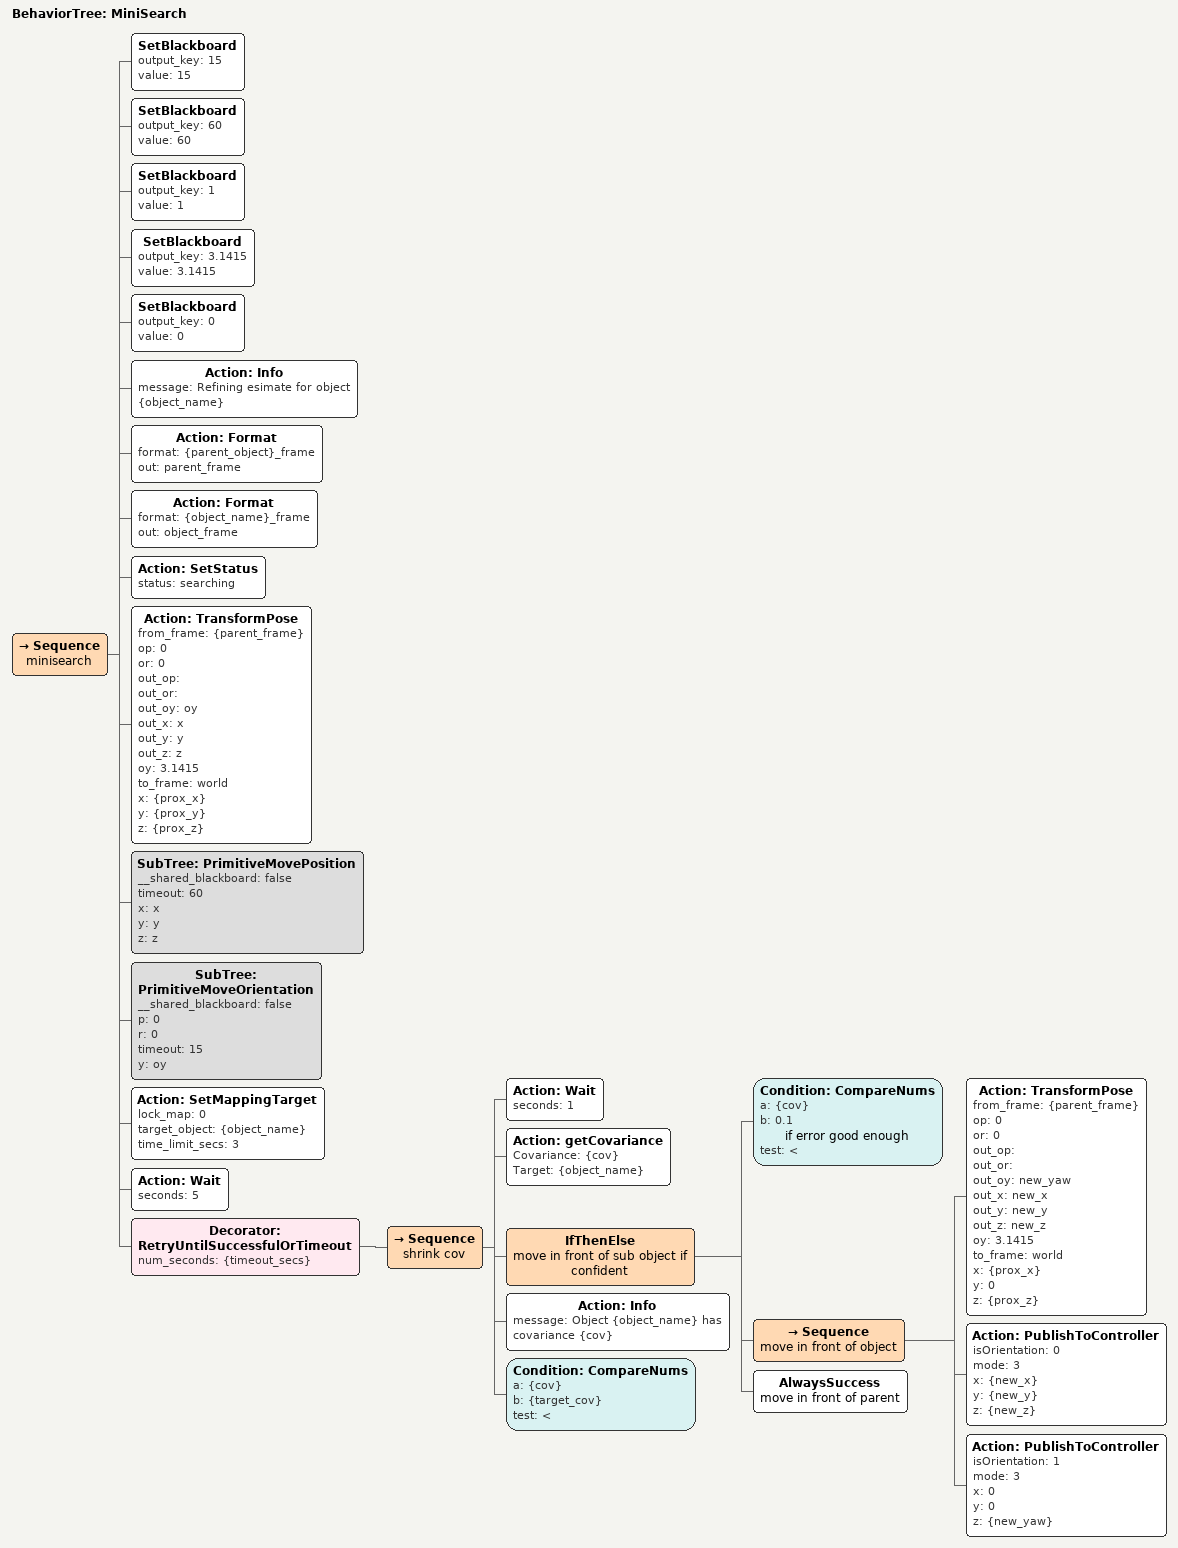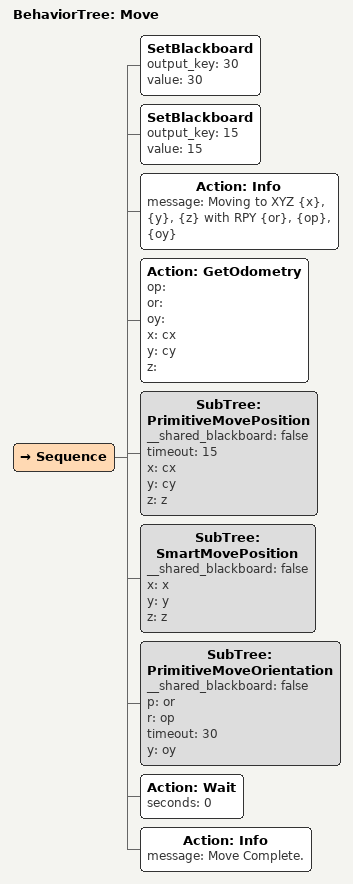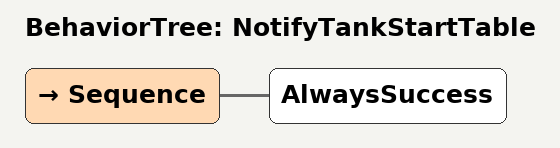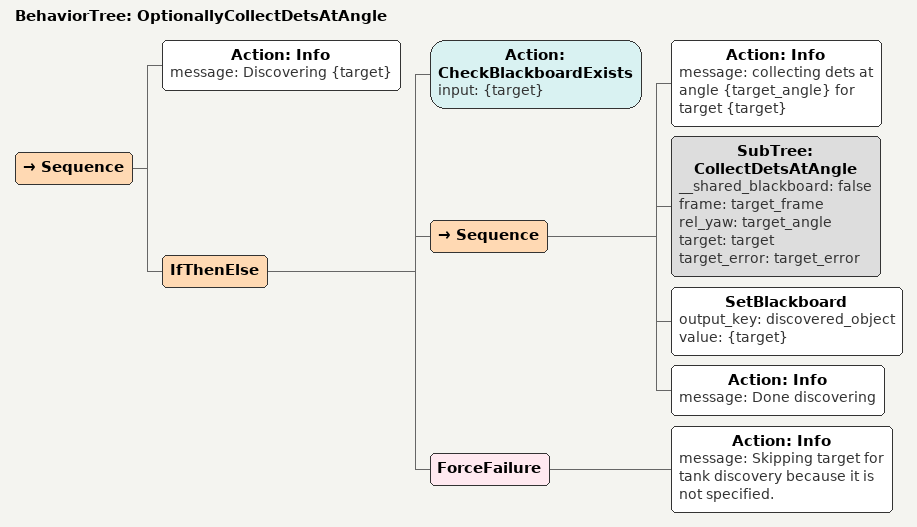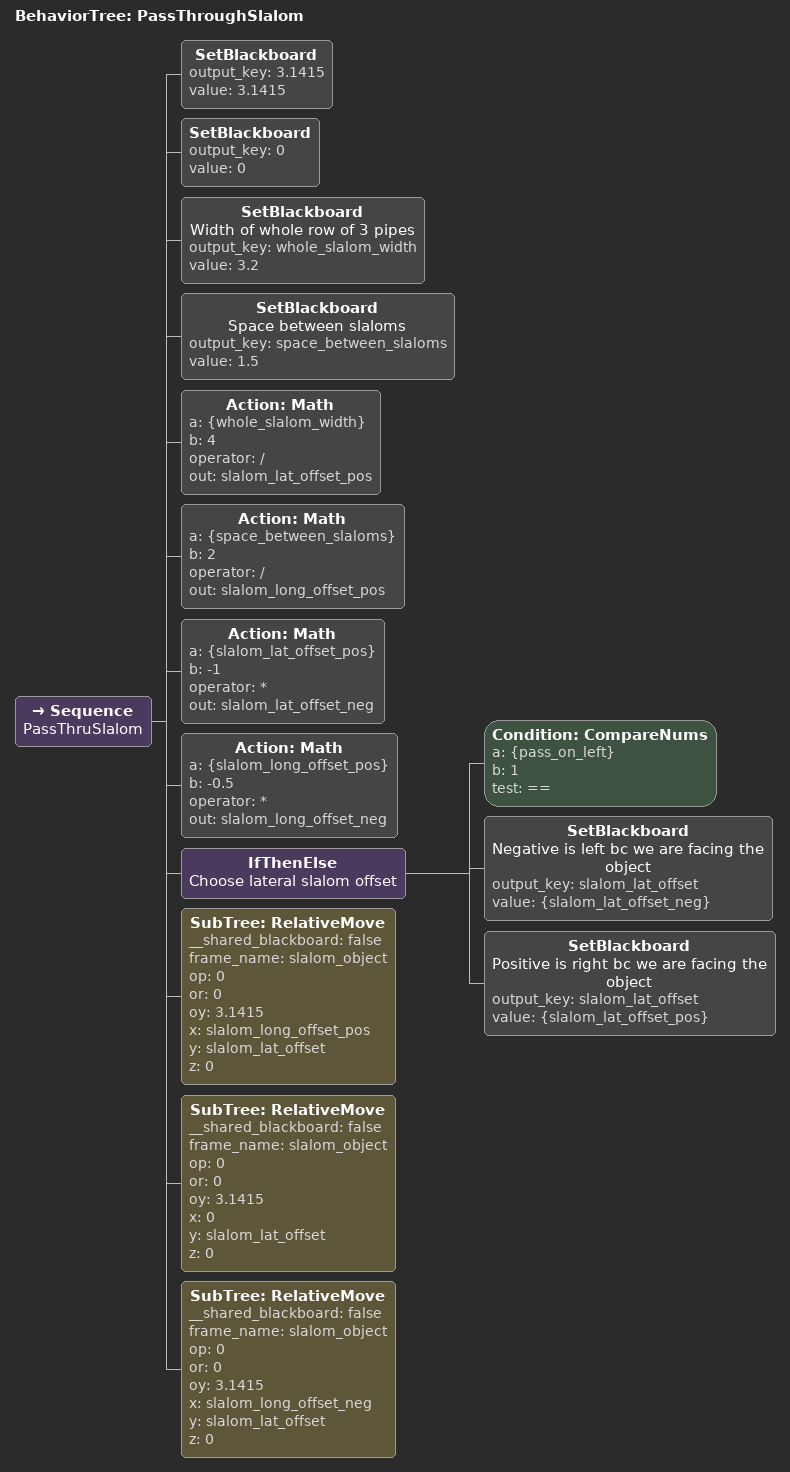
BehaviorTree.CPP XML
<BehaviorTree ID="MiniSearch">
    <Sequence name="minisearch">
        <SetBlackboard output_key="15" value="15"/>
        <SetBlackboard output_key="60" value="60"/>
        <SetBlackboard output_key="1" value="1"/>
        <SetBlackboard output_key="3.1415" value="3.1415"/>
        <SetBlackboard output_key="0" value="0"/>
        <Action ID="Info" message="Refining esimate for object {object_name}"/>
        <Action ID="Format" format="{parent_object}_frame" out="parent_frame"/>
        <Action ID="Format" format="{object_name}_frame" out="object_frame"/>
        <Action ID="SetStatus" status="searching"/>
        <Action ID="TransformPose" from_frame="{parent_frame}" op="0" or="0" out_op="" out_or="" out_oy="oy" out_x="x" out_y="y" out_z="z" oy="3.1415" to_frame="world" x="{prox_x}" y="{prox_y}" z="{prox_z}"/>
        <SubTree ID="PrimitiveMovePosition" __shared_blackboard="false" timeout="60" x="x" y="y" z="z"/>
        <SubTree ID="PrimitiveMoveOrientation" __shared_blackboard="false" p="0" r="0" timeout="15" y="oy"/>
        <Action ID="SetMappingTarget" lock_map="0" target_object="{object_name}" time_limit_secs="3"/>
        <Action ID="Wait" seconds="5"/>
        <Decorator ID="RetryUntilSuccessfulOrTimeout" num_seconds="{timeout_secs}">
            <Sequence name="shrink cov">
                <Action ID="Wait" seconds="1"/>
                <Action Covariance="{cov}" ID="getCovariance" Target="{object_name}"/>
                <IfThenElse name="move in front of sub object if confident">
                    <Condition ID="CompareNums" a="{cov}" b="0.1" name="if error good enough" test="&lt;"/>
                    <Sequence name="move in front of object">
                        <Action ID="TransformPose" from_frame="{parent_frame}" op="0" or="0" out_op="" out_or="" out_oy="new_yaw" out_x="new_x" out_y="new_y" out_z="new_z" oy="3.1415" to_frame="world" x="{prox_x}" y="0" z="{prox_z}"/>
                        <Action ID="PublishToController" isOrientation="0" mode="3" x="{new_x}" y="{new_y}" z="{new_z}"/>
                        <Action ID="PublishToController" isOrientation="1" mode="3" x="0" y="0" z="{new_yaw}"/>
                    </Sequence>
                    <AlwaysSuccess name="move in front of parent"/>
                </IfThenElse>
                <Action ID="Info" message="Object {object_name} has covariance {cov}"/>
                <Condition ID="CompareNums" a="{cov}" b="{target_cov}" test="&lt;"/>
            </Sequence>
        </Decorator>
    </Sequence>
</BehaviorTree>

<BehaviorTree ID="Move">
    <Sequence>
        <SetBlackboard output_key="30" value="30"/>
        <SetBlackboard output_key="15" value="15"/>
        <Action ID="Info" message="Moving to XYZ {x}, {y}, {z} with RPY {or}, {op}, {oy}"/>
        <Action ID="GetOdometry" op="" or="" oy="" x="cx" y="cy" z=""/>
        <SubTree ID="PrimitiveMovePosition" __shared_blackboard="false" timeout="15" x="cx" y="cy" z="z"/>
        <SubTree ID="SmartMovePosition" __shared_blackboard="false" x="x" y="y" z="z"/>
        <SubTree ID="PrimitiveMoveOrientation" __shared_blackboard="false" p="or" r="op" timeout="30" y="oy"/>
        <Action ID="Wait" seconds="0"/>
        <Action ID="Info" message="Move Complete."/>
    </Sequence>
</BehaviorTree>

<BehaviorTree ID="NotifyTankStartTable">
    <Sequence>
        <AlwaysSuccess/>
    </Sequence>
</BehaviorTree>

<BehaviorTree ID="OptionallyCollectDetsAtAngle">
    <Sequence>
        <Action ID="Info" message="Discovering {target}"/>
        <IfThenElse>
            <Action ID="CheckBlackboardExists" input="{target}"/>
            <Sequence>
                <Action ID="Info" message="collecting dets at angle {target_angle} for target {target}"/>
                <SubTree ID="CollectDetsAtAngle" __shared_blackboard="false" frame="target_frame" rel_yaw="target_angle" target="target" target_error="target_error"/>
                <SetBlackboard output_key="discovered_object" value="{target}"/>
                <Action ID="Info" message="Done discovering"/>
            </Sequence>
            <ForceFailure>
                <Action ID="Info" message="Skipping target for tank discovery because it is not specified."/>
            </ForceFailure>
        </IfThenElse>
    </Sequence>
</BehaviorTree>

<BehaviorTree ID="PassThroughSlalom">
    <Sequence name="PassThruSlalom">
        <SetBlackboard output_key="3.1415" value="3.1415"/>
        <SetBlackboard output_key="0" value="0"/>
        <SetBlackboard name="Width of whole row of 3 pipes" output_key="whole_slalom_width" value="3.2"/>
        <SetBlackboard name="Space between slaloms" output_key="space_between_slaloms" value="1.5"/>
        <Action ID="Math" a="{whole_slalom_width}" b="4" operator="/" out="slalom_lat_offset_pos"/>
        <Action ID="Math" a="{space_between_slaloms}" b="2" operator="/" out="slalom_long_offset_pos"/>
        <Action ID="Math" a="{slalom_lat_offset_pos}" b="-1" operator="*" out="slalom_lat_offset_neg"/>
        <Action ID="Math" a="{slalom_long_offset_pos}" b="-0.5" operator="*" out="slalom_long_offset_neg"/>
        <IfThenElse name="Choose lateral slalom offset">
            <Condition ID="CompareNums" a="{pass_on_left}" b="1" test="=="/>
            <SetBlackboard name="Negative is left bc we are facing the object" output_key="slalom_lat_offset" value="{slalom_lat_offset_neg}"/>
            <SetBlackboard name="Positive is right bc we are facing the object" output_key="slalom_lat_offset" value="{slalom_lat_offset_pos}"/>
        </IfThenElse>
        <SubTree ID="RelativeMove" __shared_blackboard="false" frame_name="slalom_object" op="0" or="0" oy="3.1415" x="slalom_long_offset_pos" y="slalom_lat_offset" z="0"/>
        <SubTree ID="RelativeMove" __shared_blackboard="false" frame_name="slalom_object" op="0" or="0" oy="3.1415" x="0" y="slalom_lat_offset" z="0"/>
        <SubTree ID="RelativeMove" __shared_blackboard="false" frame_name="slalom_object" op="0" or="0" oy="3.1415" x="slalom_long_offset_neg" y="slalom_lat_offset" z="0"/>
    </Sequence>
</BehaviorTree>
